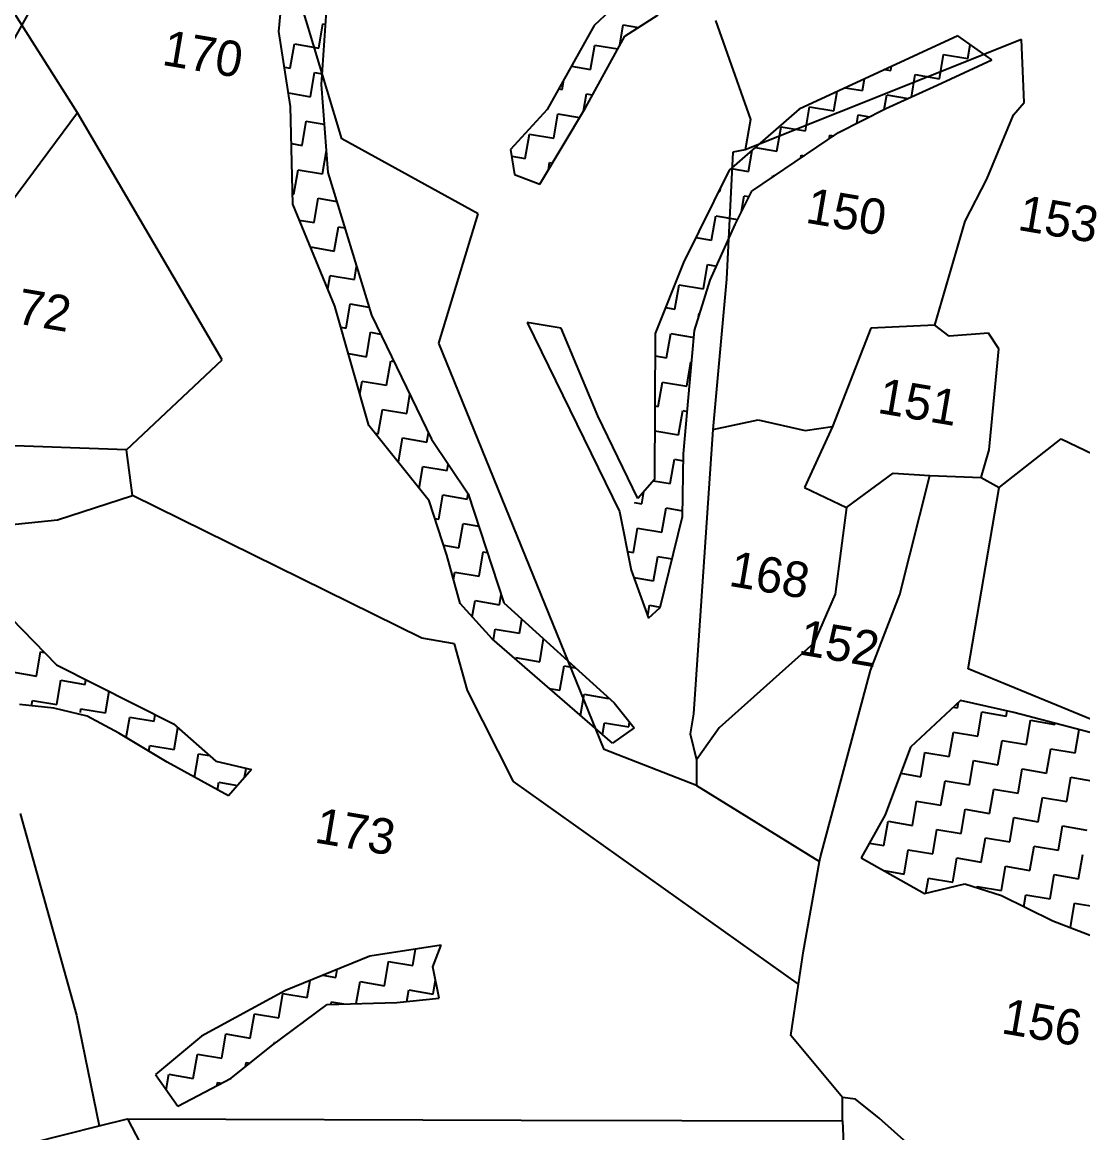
# Model space of a CAD drawing. Header units: metres. Extents: x 286044 to 288268, y 2013628 to 2015838.
# Drawn here: x 287161.4 to 287434, y 2014429.3 to 2014714.7 of the extents above; entities that cross this region are included whole.
import ezdxf
from ezdxf.enums import TextEntityAlignment as Align

# ---------------------------------------------------------------- set-up
doc = ezdxf.new("R2010")
doc.units = ezdxf.units.M
for name, color, linetype in [('LINE_WATER', 4, 'Continuous'), ('OFF', 1, 'Continuous'), ('POLY_HATCH', 12, 'Continuous'), ('POLY_PARCEL', 6, 'Continuous'), ('POLY_ROAD', 30, 'Continuous'), ('TEXT_PARCEL', 7, 'Continuous')]:
    doc.layers.add(name, color=color, linetype=linetype)
doc.styles.add('TEXT_MAP', font='')
doc.styles.get('TEXT_MAP').set_extended_font_data('Kruti Dev 050')

msp = doc.modelspace()

# ---------------------------------------------------------------- linework, layer by layer
at = {"layer": 'LINE_WATER'}
for p, q in [((287375.58, 2014437.95), (287372.19, 2014438.38)), ((287381.64, 2014433.07), (287375.58, 2014437.95)), ((287401.78, 2014415.18), (287381.64, 2014433.07))]:
    msp.add_line(p, q, dxfattribs=at)
at = {"layer": 'OFF'}
msp.add_line((287407.89, 2014597.69), (287412.45, 2014595.16), dxfattribs=at)
at = {"layer": 'POLY_HATCH'}
for p, q in [((287337.33, 2014740.92), (287308.36, 2014713.86)), ((287227.38, 2014712.36), (287229.13, 2014730.84)), ((287240.05, 2014725.5), (287238.27, 2014698.68)), ((287316.25, 2014711.13), (287324.84, 2014716.62)), ((287308.36, 2014713.86), (287296.33, 2014692.26)), ((287230.35, 2014693.07), (287227.38, 2014712.36)), ((287306.15, 2014692.68), (287316.25, 2014711.13)), ((287401.84, 2014711.2), (287361.06, 2014692.41)), ((287410.6, 2014705.06), (287401.84, 2014711.2)), ((287396.58, 2014698.5), (287410.6, 2014705.06)), ((287238.27, 2014698.68), (287239.99, 2014676.13)), ((287383.38, 2014692.51), (287396.58, 2014698.5)), ((287230.94, 2014667.93), (287230.35, 2014693.07)), ((287296.33, 2014692.26), (287286.93, 2014682.04)), ((287294.46, 2014673.11), (287306.15, 2014692.68)), ((287361.06, 2014692.41), (287343.07, 2014676.69)), ((287371.22, 2014686.35), (287383.38, 2014692.51)), ((287348.93, 2014671.31), (287371.22, 2014686.35)), ((287286.93, 2014682.04), (287287.93, 2014675.61)), ((287343.07, 2014676.69), (287331.37, 2014652.95)), ((287239.99, 2014676.13), (287251.14, 2014639.45)), ((287287.93, 2014675.61), (287294.46, 2014673.11)), ((287344.61, 2014662.73), (287348.93, 2014671.31)), ((287241.79, 2014641.74), (287230.94, 2014667.93)), ((287338.23, 2014648.42), (287344.61, 2014662.73)), ((287331.37, 2014652.95), (287324.08, 2014634.72)), ((287334.23, 2014635.5), (287338.23, 2014648.42)), ((287250.48, 2014611.04), (287241.79, 2014641.74)), ((287251.14, 2014639.45), (287266.6, 2014607.6)), ((287299.95, 2014636.05), (287291.16, 2014637.54)), ((287291.16, 2014637.54), (287314.9, 2014588.98)), ((287309.35, 2014613.58), (287299.95, 2014636.05)), ((287324.08, 2014634.72), (287323.95, 2014597.18)), ((287333.03, 2014622.1), (287334.23, 2014635.5)), ((287331.34, 2014603.76), (287333.03, 2014622.1)), ((287265.98, 2014591.71), (287250.48, 2014611.04)), ((287319.65, 2014592.35), (287309.35, 2014613.58)), ((287266.6, 2014607.6), (287276.02, 2014593.48)), ((287331.1, 2014587.69), (287331.34, 2014603.76)), ((287323.95, 2014597.18), (287319.65, 2014592.35)), ((287270.55, 2014577.72), (287265.98, 2014591.71)), ((287276.02, 2014593.48), (287285.17, 2014565.49)), ((287314.9, 2014588.98), (287317.89, 2014573.87)), ((287325.33, 2014564.32), (287331.1, 2014587.69)), ((287274, 2014565.3), (287270.55, 2014577.72)), ((287317.89, 2014573.87), (287322.4, 2014561.54)), ((287285.17, 2014565.49), (287313.5, 2014539.79)), ((287155.53, 2014564.59), (287170.21, 2014549.61)), ((287282.21, 2014556.25), (287274, 2014565.3)), ((287322.4, 2014561.54), (287325.33, 2014564.32)), ((287313.13, 2014529.42), (287282.21, 2014556.25)), ((287170.21, 2014549.61), (287200.31, 2014534.38)), ((287313.5, 2014539.79), (287318.67, 2014533.35)), ((287402.53, 2014540.41), (287389.73, 2014528.42)), ((287416.24, 2014537.36), (287402.53, 2014540.41)), ((287169.5, 2014538.44), (287160.74, 2014539.34)), ((287178.07, 2014536.39), (287169.5, 2014538.44)), ((287446.9, 2014529.29), (287416.24, 2014537.36)), ((287186.24, 2014532.02), (287178.07, 2014536.39)), ((287200.31, 2014534.38), (287211.17, 2014524.8)), ((287198.64, 2014524.56), (287186.24, 2014532.02)), ((287318.67, 2014533.35), (287313.13, 2014529.42)), ((287389.73, 2014528.42), (287383.21, 2014511.04)), ((287214.41, 2014515.93), (287198.64, 2014524.56)), ((287211.17, 2014524.8), (287220.31, 2014522.65)), ((287220.31, 2014522.65), (287214.41, 2014515.93)), ((287383.21, 2014511.04), (287377.06, 2014499.99)), ((287377.06, 2014499.99), (287393.29, 2014490.82)), ((287393.29, 2014490.82), (287403.68, 2014493.32)), ((287403.68, 2014493.32), (287413.13, 2014490.29)), ((287413.13, 2014490.29), (287426.26, 2014483.78)), ((287426.26, 2014483.78), (287442.97, 2014477.38)), ((287269.09, 2014477.5), (287250.78, 2014474.68)), ((287266.96, 2014471.93), (287269.09, 2014477.5)), ((287250.78, 2014474.68), (287229.07, 2014465.91)), ((287268.57, 2014463.93), (287266.96, 2014471.93)), ((287229.07, 2014465.91), (287207.45, 2014454.14)), ((287239.75, 2014462.3), (287257.67, 2014462.81)), ((287257.67, 2014462.81), (287268.57, 2014463.93)), ((287225.46, 2014451.67), (287239.75, 2014462.3)), ((287207.45, 2014454.14), (287195.66, 2014444.27)), ((287215.12, 2014443.33), (287225.46, 2014451.67)), ((287195.66, 2014444.27), (287201.41, 2014436.16)), ((287201.41, 2014436.16), (287215.12, 2014443.33))]:
    msp.add_line(p, q, dxfattribs=at)
at = {"layer": 'POLY_HATCH', "linetype": 'Continuous'}
for p, q in [((287237.62, 2014708.07), (287238.68, 2014714.33)), ((287238.68, 2014714.33), (287239.3, 2014714.22)), ((287314.96, 2014708.78), (287315.86, 2014714.05)), ((287315.86, 2014714.05), (287319.77, 2014713.38)), ((287230.3, 2014702.88), (287231.36, 2014709.14)), ((287231.36, 2014709.14), (287237.62, 2014708.07)), ((287307.48, 2014702.6), (287308.54, 2014708.86)), ((287308.54, 2014708.86), (287314.45, 2014707.85)), ((287404.48, 2014705.38), (287405.08, 2014708.93)), ((287397.16, 2014700.19), (287398.22, 2014706.45)), ((287398.22, 2014706.45), (287404.48, 2014705.38)), ((287228.8, 2014703.14), (287230.3, 2014702.88)), ((287302.56, 2014703.44), (287307.48, 2014702.6)), ((287383.14, 2014702.58), (287384.65, 2014702.33)), ((287384.65, 2014702.33), (287384.83, 2014703.36)), ((287235.49, 2014695.56), (287236.55, 2014701.82)), ((287236.55, 2014701.82), (287238.46, 2014701.49)), ((287300.16, 2014697.42), (287300.58, 2014699.88)), ((287377.33, 2014697.14), (287377.84, 2014700.14)), ((287389.92, 2014695.48), (287390.9, 2014701.26)), ((287390.9, 2014701.26), (287397.16, 2014700.19)), ((287299.29, 2014697.56), (287300.16, 2014697.42)), ((287370.01, 2014691.95), (287370.86, 2014696.92)), ((287372.94, 2014697.88), (287377.33, 2014697.14)), ((287229.82, 2014696.53), (287235.49, 2014695.56)), ((287305.64, 2014691.83), (287306.41, 2014696.35)), ((287306.41, 2014696.35), (287308.01, 2014696.08)), ((287382.94, 2014692.29), (287383.59, 2014696.07)), ((287383.59, 2014696.07), (287389.14, 2014695.12)), ((287298.02, 2014684.91), (287299.09, 2014691.16)), ((287299.09, 2014691.16), (287304.67, 2014690.21)), ((287362.69, 2014686.76), (287363.76, 2014693.01)), ((287363.76, 2014693.01), (287370.01, 2014691.95)), ((287233.36, 2014683.06), (287234.42, 2014689.31)), ((287234.42, 2014689.31), (287239.05, 2014688.52)), ((287375.9, 2014688.72), (287376.27, 2014690.88)), ((287376.27, 2014690.88), (287379.19, 2014690.39)), ((287290.71, 2014679.72), (287291.77, 2014685.97)), ((287291.77, 2014685.97), (287298.02, 2014684.91)), ((287355.37, 2014681.57), (287356.44, 2014687.83)), ((287356.44, 2014687.83), (287362.69, 2014686.76)), ((287368.78, 2014684.7), (287368.95, 2014685.7)), ((287368.95, 2014685.7), (287369.99, 2014685.52)), ((287230.58, 2014683.53), (287233.36, 2014683.06)), ((287349.75, 2014682.53), (287355.37, 2014681.57)), ((287238.54, 2014675.74), (287239.57, 2014681.73)), ((287287.2, 2014680.32), (287290.71, 2014679.72)), ((287348.05, 2014676.38), (287348.99, 2014681.87)), ((287361.51, 2014679.79), (287361.63, 2014680.51)), ((287361.63, 2014680.51), (287362.38, 2014680.38)), ((287231.23, 2014670.55), (287232.29, 2014676.8)), ((287232.29, 2014676.8), (287238.54, 2014675.74)), ((287296.63, 2014676.75), (287296.96, 2014678.66)), ((287296.96, 2014678.66), (287297.7, 2014678.53)), ((287343.59, 2014677.15), (287348.05, 2014676.38)), ((287354.23, 2014674.88), (287354.31, 2014675.32)), ((287354.31, 2014675.32), (287354.76, 2014675.24)), ((287340.39, 2014671.26), (287340.74, 2014671.2)), ((287340.74, 2014671.2), (287340.93, 2014672.36)), ((287230.88, 2014670.61), (287231.23, 2014670.55)), ((287236.41, 2014663.23), (287237.48, 2014669.48)), ((287237.48, 2014669.48), (287242.26, 2014668.67)), ((287346.3, 2014666.09), (287346.99, 2014670.13)), ((287346.99, 2014670.13), (287348.23, 2014669.92)), ((287232.62, 2014663.88), (287236.41, 2014663.23)), ((287338.6, 2014658.69), (287339.67, 2014664.94)), ((287339.67, 2014664.94), (287345.24, 2014663.99)), ((287241.6, 2014655.91), (287242.67, 2014662.16)), ((287242.67, 2014662.16), (287244.32, 2014661.88)), ((287235.49, 2014656.95), (287241.6, 2014655.91)), ((287334.54, 2014659.38), (287338.6, 2014658.69)), ((287246.79, 2014648.59), (287247.36, 2014651.91)), ((287336.47, 2014646.18), (287337.54, 2014652.44)), ((287337.54, 2014652.44), (287339.84, 2014652.04)), ((287239.95, 2014646.19), (287240.54, 2014649.66)), ((287240.54, 2014649.66), (287246.79, 2014648.59)), ((287329.15, 2014640.99), (287330.22, 2014647.25)), ((287330.22, 2014647.25), (287336.47, 2014646.18)), ((287244.66, 2014636.08), (287245.72, 2014642.34)), ((287245.72, 2014642.34), (287250.51, 2014641.52)), ((287326.75, 2014641.4), (287329.15, 2014640.99)), ((287335.17, 2014638.52), (287335.41, 2014639.93)), ((287335.41, 2014639.93), (287335.59, 2014639.9)), ((287243.33, 2014636.31), (287244.66, 2014636.08)), ((287249.85, 2014628.76), (287250.91, 2014635.02)), ((287250.91, 2014635.02), (287253.51, 2014634.58)), ((287327.02, 2014628.49), (287328.09, 2014634.74)), ((287328.09, 2014634.74), (287334.07, 2014633.72)), ((287245.24, 2014629.55), (287249.85, 2014628.76)), ((287324.06, 2014628.99), (287327.02, 2014628.49)), ((287255.04, 2014621.45), (287256.1, 2014627.7)), ((287256.1, 2014627.7), (287256.91, 2014627.56)), ((287332.21, 2014621.17), (287333.28, 2014627.42)), ((287333.28, 2014627.42), (287333.5, 2014627.38)), ((287248.2, 2014619.1), (287248.78, 2014622.51)), ((287248.78, 2014622.51), (287255.04, 2014621.45)), ((287324.89, 2014615.98), (287325.96, 2014622.23)), ((287325.96, 2014622.23), (287332.21, 2014621.17)), ((287260.22, 2014614.13), (287261.06, 2014619.02)), ((287252.9, 2014608.94), (287253.97, 2014615.19)), ((287253.97, 2014615.19), (287260.22, 2014614.13)), ((287324.02, 2014616.13), (287324.89, 2014615.98)), ((287330.08, 2014608.66), (287331.15, 2014614.91)), ((287331.15, 2014614.91), (287332.34, 2014614.71)), ((287252.05, 2014609.08), (287252.9, 2014608.94)), ((287265.41, 2014606.81), (287265.82, 2014609.2)), ((287324, 2014609.7), (287330.08, 2014608.66)), ((287258.09, 2014601.62), (287259.16, 2014607.87)), ((287259.16, 2014607.87), (287265.41, 2014606.81)), ((287258.03, 2014601.63), (287258.09, 2014601.62)), ((287263.39, 2014594.94), (287264.35, 2014600.55)), ((287264.35, 2014600.55), (287270.6, 2014599.49)), ((287270.6, 2014599.49), (287270.89, 2014601.17)), ((287327.95, 2014596.15), (287329.01, 2014602.41)), ((287329.01, 2014602.41), (287331.31, 2014602.01)), ((287323.68, 2014596.88), (287327.95, 2014596.15)), ((287320.63, 2014590.96), (287321.15, 2014594.04)), ((287268.47, 2014586.98), (287269.53, 2014593.23)), ((287269.53, 2014593.23), (287275.79, 2014592.17)), ((287275.79, 2014592.17), (287276.01, 2014593.49)), ((287318.71, 2014591.29), (287320.63, 2014590.96)), ((287325.82, 2014583.64), (287326.88, 2014589.9)), ((287326.88, 2014589.9), (287331.13, 2014589.17)), ((287267.47, 2014587.15), (287268.47, 2014586.98)), ((287273.66, 2014579.66), (287274.72, 2014585.91)), ((287274.72, 2014585.91), (287278.72, 2014585.23)), ((287318.5, 2014578.46), (287319.56, 2014584.71)), ((287319.56, 2014584.71), (287325.82, 2014583.64)), ((287269.69, 2014580.34), (287273.66, 2014579.66)), ((287278.85, 2014572.34), (287279.91, 2014578.6)), ((287279.91, 2014578.6), (287280.94, 2014578.42)), ((287316.93, 2014578.72), (287318.5, 2014578.46)), ((287323.69, 2014571.14), (287324.75, 2014577.39)), ((287324.75, 2014577.39), (287328.41, 2014576.77)), ((287272.27, 2014571.53), (287272.59, 2014573.41)), ((287272.59, 2014573.41), (287278.85, 2014572.34)), ((287318.57, 2014572.01), (287323.69, 2014571.14)), ((287277.07, 2014561.92), (287277.78, 2014566.09)), ((287277.78, 2014566.09), (287284.03, 2014565.02)), ((287284.03, 2014565.02), (287284.48, 2014567.61)), ((287322.16, 2014562.19), (287322.62, 2014564.88)), ((287322.62, 2014564.88), (287325.36, 2014564.42)), ((287289.22, 2014557.7), (287289.83, 2014561.26)), ((287282.5, 2014556), (287282.97, 2014558.77)), ((287282.97, 2014558.77), (287289.22, 2014557.7)), ((287294.41, 2014550.38), (287295.4, 2014556.21)), ((287165.07, 2014546.68), (287166.14, 2014552.93)), ((287166.14, 2014552.93), (287167.11, 2014552.77)), ((287288.1, 2014551.14), (287288.16, 2014551.45)), ((287288.16, 2014551.45), (287294.41, 2014550.38)), ((287299.6, 2014543.06), (287300.66, 2014549.32)), ((287300.66, 2014549.32), (287303.54, 2014548.83)), ((287158.82, 2014547.75), (287165.07, 2014546.68)), ((287170.26, 2014539.36), (287171.33, 2014545.61)), ((287171.33, 2014545.61), (287177.58, 2014544.55)), ((287177.58, 2014544.55), (287177.79, 2014545.77)), ((287182.77, 2014537.23), (287183.71, 2014542.78)), ((287296.87, 2014543.53), (287299.6, 2014543.06)), ((287163.77, 2014539.03), (287164.01, 2014540.43)), ((287164.01, 2014540.43), (287170.26, 2014539.36)), ((287304.92, 2014536.54), (287305.85, 2014542)), ((287305.85, 2014542), (287312.11, 2014540.93)), ((287312.11, 2014540.93), (287312.12, 2014541.04)), ((287401.79, 2014538.52), (287402.03, 2014539.95)), ((287176.35, 2014537.3), (287176.51, 2014538.29)), ((287176.51, 2014538.29), (287182.77, 2014537.23)), ((287195.28, 2014535.1), (287195.56, 2014536.78)), ((287400.71, 2014538.71), (287401.79, 2014538.52)), ((287406.98, 2014531.2), (287408.04, 2014537.46)), ((287408.04, 2014537.46), (287414.3, 2014536.39)), ((287414.3, 2014536.39), (287414.53, 2014537.75)), ((287188.12, 2014530.89), (287189.02, 2014536.16)), ((287189.02, 2014536.16), (287195.28, 2014535.1)), ((287310.53, 2014531.68), (287311.04, 2014534.68)), ((287311.04, 2014534.68), (287317.29, 2014533.61)), ((287317.29, 2014533.61), (287317.5, 2014534.81)), ((287419.48, 2014529.07), (287420.55, 2014535.33)), ((287420.55, 2014535.33), (287426.8, 2014534.26)), ((287426.8, 2014534.26), (287426.86, 2014534.57)), ((287200.46, 2014527.78), (287201.42, 2014533.4)), ((287399.66, 2014526.02), (287400.72, 2014532.27)), ((287400.72, 2014532.27), (287406.98, 2014531.2)), ((287431.99, 2014526.94), (287433.02, 2014532.95)), ((287193.96, 2014527.38), (287194.21, 2014528.84)), ((287194.21, 2014528.84), (287200.46, 2014527.78)), ((287412.17, 2014523.88), (287413.23, 2014530.14)), ((287413.23, 2014530.14), (287419.48, 2014529.07)), ((287205.69, 2014520.7), (287206.72, 2014526.71)), ((287206.72, 2014526.71), (287209.55, 2014526.23)), ((287392.34, 2014520.83), (287393.4, 2014527.08)), ((287393.4, 2014527.08), (287399.66, 2014526.02)), ((287424.67, 2014521.75), (287425.74, 2014528.01)), ((287425.74, 2014528.01), (287431.99, 2014526.94)), ((287218.56, 2014520.65), (287218.95, 2014522.97)), ((287404.85, 2014518.7), (287405.91, 2014524.95)), ((287405.91, 2014524.95), (287412.17, 2014523.88)), ((287417.35, 2014516.57), (287418.42, 2014522.82)), ((287418.42, 2014522.82), (287424.67, 2014521.75)), ((287387.21, 2014521.7), (287392.34, 2014520.83)), ((287397.53, 2014513.51), (287398.59, 2014519.76)), ((287398.59, 2014519.76), (287404.85, 2014518.7)), ((287429.86, 2014514.43), (287430.93, 2014520.69)), ((287430.93, 2014520.69), (287437.18, 2014519.62)), ((287211.58, 2014517.48), (287211.91, 2014519.39)), ((287211.91, 2014519.39), (287216.73, 2014518.57)), ((287410.03, 2014511.38), (287411.1, 2014517.63)), ((287411.1, 2014517.63), (287417.35, 2014516.57)), ((287384.94, 2014515.65), (287385.02, 2014515.64)), ((287385.02, 2014515.64), (287385.09, 2014516.03)), ((287390.21, 2014508.32), (287391.27, 2014514.57)), ((287391.27, 2014514.57), (287397.53, 2014513.51)), ((287422.54, 2014509.25), (287423.61, 2014515.5)), ((287423.61, 2014515.5), (287429.86, 2014514.43)), ((287402.71, 2014506.19), (287403.78, 2014512.44)), ((287403.78, 2014512.44), (287410.03, 2014511.38)), ((287382.89, 2014503.13), (287383.95, 2014509.39)), ((287383.95, 2014509.39), (287390.21, 2014508.32)), ((287415.22, 2014504.06), (287416.29, 2014510.31)), ((287416.29, 2014510.31), (287422.54, 2014509.25)), ((287395.4, 2014501), (287396.46, 2014507.25)), ((287396.46, 2014507.25), (287402.71, 2014506.19)), ((287427.73, 2014501.93), (287428.8, 2014508.18)), ((287428.8, 2014508.18), (287435.05, 2014507.11)), ((287379.16, 2014503.77), (287382.89, 2014503.13)), ((287407.9, 2014498.87), (287408.97, 2014505.12)), ((287408.97, 2014505.12), (287415.22, 2014504.06)), ((287420.41, 2014496.74), (287421.48, 2014502.99)), ((287421.48, 2014502.99), (287427.73, 2014501.93)), ((287388.08, 2014495.81), (287389.14, 2014502.07)), ((287389.14, 2014502.07), (287395.4, 2014501)), ((287400.58, 2014493.68), (287401.65, 2014499.94)), ((287401.65, 2014499.94), (287407.9, 2014498.87)), ((287432.92, 2014494.61), (287433.98, 2014500.86)), ((287413.09, 2014491.55), (287414.16, 2014497.8)), ((287414.16, 2014497.8), (287420.41, 2014496.74)), ((287382.9, 2014496.69), (287388.08, 2014495.81)), ((287393.68, 2014490.92), (287394.33, 2014494.75)), ((287394.33, 2014494.75), (287400.58, 2014493.68)), ((287425.6, 2014489.42), (287426.66, 2014495.67)), ((287426.66, 2014495.67), (287432.92, 2014494.61)), ((287406.79, 2014492.33), (287406.84, 2014492.62)), ((287406.84, 2014492.62), (287413.09, 2014491.55)), ((287418.83, 2014487.47), (287419.34, 2014490.48)), ((287419.34, 2014490.48), (287425.6, 2014489.42)), ((287430.79, 2014482.1), (287431.85, 2014488.35)), ((287431.85, 2014488.35), (287438.11, 2014487.29)), ((287430.55, 2014482.14), (287430.79, 2014482.1)), ((287261.8, 2014472.28), (287262.51, 2014476.49)), ((287241.97, 2014469.22), (287242.32, 2014471.26)), ((287254.48, 2014467.09), (287255.54, 2014473.35)), ((287255.54, 2014473.35), (287261.8, 2014472.28)), ((287234.65, 2014464.04), (287235.41, 2014468.47)), ((287238.67, 2014469.79), (287241.97, 2014469.22)), ((287266.98, 2014464.96), (287267.61, 2014468.66)), ((287247.26, 2014462.52), (287248.22, 2014468.16)), ((287248.22, 2014468.16), (287254.48, 2014467.09)), ((287260.23, 2014463.08), (287260.73, 2014466.03)), ((287260.73, 2014466.03), (287266.98, 2014464.96)), ((287227.33, 2014458.85), (287228.4, 2014465.1)), ((287228.4, 2014465.1), (287234.65, 2014464.04)), ((287240.8, 2014462.33), (287240.9, 2014462.97)), ((287240.9, 2014462.97), (287244.09, 2014462.43)), ((287220.01, 2014453.66), (287221.08, 2014459.91)), ((287221.08, 2014459.91), (287227.33, 2014458.85)), ((287233.57, 2014457.7), (287233.58, 2014457.78)), ((287233.58, 2014457.78), (287233.66, 2014457.77)), ((287212.69, 2014448.47), (287213.76, 2014454.73)), ((287213.76, 2014454.73), (287220.01, 2014453.66)), ((287226.2, 2014452.22), (287226.27, 2014452.59)), ((287226.27, 2014452.59), (287226.62, 2014452.53)), ((287205.37, 2014443.28), (287206.44, 2014449.54)), ((287206.44, 2014449.54), (287212.69, 2014448.47)), ((287218.75, 2014446.26), (287218.95, 2014447.41)), ((287218.95, 2014447.41), (287219.96, 2014447.23)), ((287198.44, 2014440.35), (287199.12, 2014444.35)), ((287199.12, 2014444.35), (287205.37, 2014443.28)), ((287211.49, 2014441.43), (287211.63, 2014442.22)), ((287211.63, 2014442.22), (287212.66, 2014442.04))]:
    msp.add_line(p, q, dxfattribs=at)
at = {"layer": 'POLY_PARCEL'}
for p, q in [((287243.59, 2014684.72), (287209.63, 2014797.29)), ((287169.79, 2014729.29), (287067.92, 2014547.61)), ((287175.57, 2014691.4), (287156.92, 2014721.01)), ((287339.56, 2014715.14), (287348.55, 2014689.75)), ((287418.24, 2014710.24), (287347.22, 2014681.94)), ((287418.94, 2014694.1), (287418.24, 2014710.24)), ((287416.16, 2014690.95), (287418.94, 2014694.1)), ((287175.57, 2014691.4), (287153.82, 2014662.1)), ((287212.76, 2014627.93), (287175.57, 2014691.4)), ((287409.36, 2014674.35), (287416.16, 2014690.95)), ((287348.55, 2014689.75), (287347.22, 2014681.94)), ((287278.6, 2014665.44), (287243.59, 2014684.72)), ((287344.07, 2014681.36), (287342.38, 2014648.65)), ((287347.22, 2014681.94), (287344.07, 2014681.36)), ((287403.74, 2014663.59), (287409.36, 2014674.35)), ((287268.5, 2014632.22), (287278.6, 2014665.44)), ((287395.98, 2014636.88), (287403.74, 2014663.59)), ((287342.38, 2014648.65), (287338.9, 2014610.04)), ((287395.98, 2014636.88), (287379.47, 2014636.09)), ((287399.65, 2014634.04), (287395.98, 2014636.88)), ((287379.47, 2014636.09), (287369.62, 2014610.86)), ((287409.78, 2014634.81), (287399.65, 2014634.04)), ((287412.41, 2014630.75), (287409.78, 2014634.81)), ((287310.99, 2014527.83), (287268.5, 2014632.22)), ((287409.94, 2014604.83), (287412.41, 2014630.75)), ((287188.2, 2014604.86), (287212.76, 2014627.93)), ((287338.9, 2014610.04), (287350.54, 2014612.54)), ((287350.54, 2014612.54), (287362.66, 2014609.79)), ((287338.9, 2014610.04), (287333.91, 2014536.96)), ((287369.62, 2014610.86), (287362.5, 2014595.16)), ((287362.66, 2014609.79), (287369.62, 2014610.86)), ((287412.45, 2014595.16), (287428.46, 2014607.68)), ((287428.46, 2014607.68), (287448.71, 2014597.85)), ((287407.89, 2014597.69), (287409.94, 2014604.83)), ((287373.28, 2014589.99), (287385.29, 2014598.86)), ((287385.29, 2014598.86), (287394.63, 2014598.23)), ((287386.92, 2014567.65), (287394.63, 2014598.23)), ((287394.63, 2014598.23), (287407.89, 2014597.69)), ((287362.5, 2014595.16), (287373.28, 2014589.99)), ((287404.5, 2014548.53), (287412.45, 2014595.16)), ((287264.13, 2014556.39), (287189.77, 2014593.1)), ((287373.28, 2014589.99), (287370.32, 2014567.76)), ((287370.32, 2014567.76), (287364.84, 2014555.1)), ((287379.43, 2014548.12), (287386.92, 2014567.65)), ((287272.49, 2014554.96), (287264.13, 2014556.39)), ((287275.84, 2014542.99), (287272.49, 2014554.96)), ((287364.84, 2014555.1), (287340.52, 2014533.35)), ((287448.41, 2014530.49), (287404.5, 2014548.53)), ((287366.56, 2014500.27), (287379.43, 2014548.12)), ((287287.67, 2014519.61), (287275.84, 2014542.99)), ((287333.91, 2014536.96), (287333.04, 2014531.84)), ((287333.04, 2014531.84), (287334.69, 2014525.19)), ((287340.52, 2014533.35), (287334.69, 2014525.19)), ((287334.67, 2014518.54), (287310.99, 2014527.83)), ((287334.69, 2014525.19), (287334.67, 2014518.54)), ((287360.9, 2014467.49), (287287.67, 2014519.61)), ((287334.67, 2014518.54), (287366.33, 2014499)), ((287160.89, 2014511.36), (287175.37, 2014459.52)), ((287366.33, 2014499), (287366.56, 2014500.27)), ((287362.16, 2014476.05), (287366.33, 2014499)), ((287360.9, 2014467.49), (287362.16, 2014476.05)), ((287358.96, 2014454.29), (287360.9, 2014467.49)), ((287175.37, 2014459.52), (287181.19, 2014431.1)), ((287372.19, 2014438.38), (287358.96, 2014454.29)), ((287372.2, 2014432.38), (287372.19, 2014438.38)), ((287181.19, 2014431.1), (287188.43, 2014432.93)), ((287188.43, 2014432.93), (287206.47, 2014398.62)), ((287188.43, 2014432.93), (287289.67, 2014432.55)), ((287289.67, 2014432.55), (287372.2, 2014432.38)), ((287372.2, 2014432.38), (287376.99, 2014327.79)), ((287117.71, 2014415.03), (287181.19, 2014431.1))]:
    msp.add_line(p, q, dxfattribs=at)
at = {"layer": 'POLY_ROAD'}
for p, q in [((287188.2, 2014604.86), (287144.44, 2014606.37)), ((287189.77, 2014593.1), (287188.2, 2014604.86)), ((287170.46, 2014586.87), (287189.77, 2014593.1)), ((287147.02, 2014584.42), (287170.46, 2014586.87))]:
    msp.add_line(p, q, dxfattribs=at)

# ---------------------------------------------------------------- texts
at = {"layer": 'TEXT_PARCEL', "style": 'TEXT_MAP'}
for s, p in [('170', (287207.12, 2014702.09)), ('150', (287372.5, 2014661.53)), ('153', (287427.01, 2014659.67)), ('172', (287162.98, 2014636.79)), ('151', (287390.99, 2014612.65)), ('168', (287352.77, 2014568.21)), ('152', (287370.67, 2014550.61)), ('173', (287246.3, 2014502.25)), ('156', (287422.8, 2014453.23))]:
    msp.add_text(s, height=9.135, rotation=350.3305, dxfattribs=at).set_placement(p, align=Align.CENTER)

doc.saveas('drawing.dxf')
